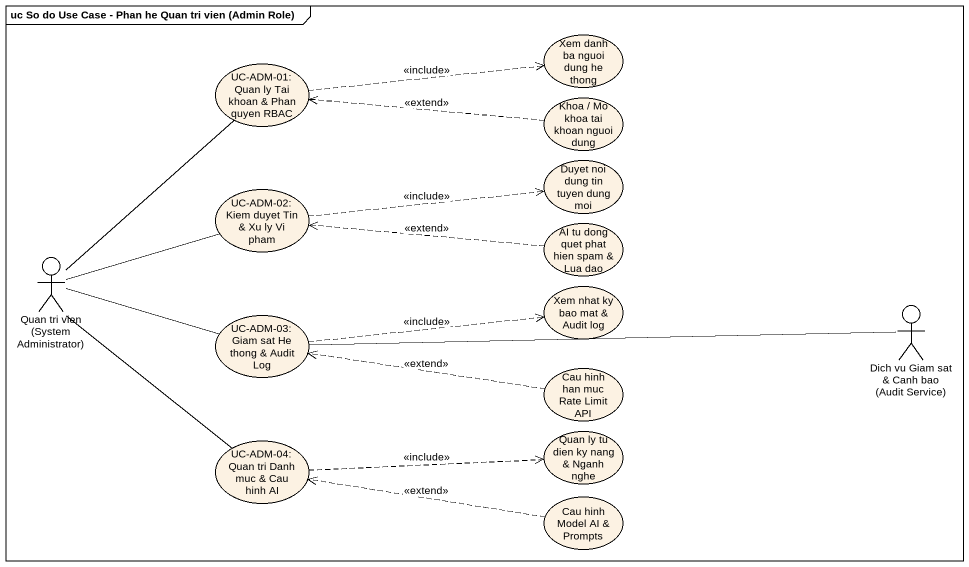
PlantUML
@startuml
mainframe uc So do Use Case - Phan he Quan tri vien (Admin Role)
usecase "UC-ADM-01: Quan ly Tai khoan & Phan quyen RBAC" as UC_ADM_01_Quan_ly_Tai_khoan
usecase "Xem danh ba nguoi dung he thong" as Xem_danh_ba_nguoi_dung_he
usecase "Khoa / Mo khoa tai khoan nguoi dung" as Khoa_Mo_khoa_tai_khoan
usecase "Duyet noi dung tin tuyen dung moi" as Duyet_noi_dung_tin_tuyen
usecase "UC-ADM-02: Kiem duyet Tin & Xu ly Vi pham" as UC_ADM_02_Kiem_duyet_Tin_Xu
usecase "AI tu dong quet phat hien spam & Lua dao" as AI_tu_dong_quet_phat_hien
actor "Quan tri vien (System Administrator)" as Quan_tri_vien_System
usecase "Xem nhat ky bao mat & Audit log" as Xem_nhat_ky_bao_mat_Audit
usecase "UC-ADM-03: Giam sat He thong & Audit Log" as UC_ADM_03_Giam_sat_He_thong
actor "Dich vu Giam sat & Canh bao (Audit Service)" as Dich_vu_Giam_sat_Canh_bao
usecase "Cau hinh han muc Rate Limit API" as Cau_hinh_han_muc_Rate_Limit
usecase "UC-ADM-04: Quan tri Danh muc & Cau hinh AI" as UC_ADM_04_Quan_tri_Danh_muc
usecase "Quan ly tu dien ky nang & Nganh nghe" as Quan_ly_tu_dien_ky_nang
usecase "Cau hinh Model AI & Prompts" as Cau_hinh_Model_AI_Prompts
UC_ADM_01_Quan_ly_Tai_khoan .right.> Xem_danh_ba_nguoi_dung_he : <<include>>
Khoa_Mo_khoa_tai_khoan .left.> UC_ADM_01_Quan_ly_Tai_khoan : <<extend>>
UC_ADM_02_Kiem_duyet_Tin_Xu .right.> Duyet_noi_dung_tin_tuyen : <<include>>
AI_tu_dong_quet_phat_hien .left.> UC_ADM_02_Kiem_duyet_Tin_Xu : <<extend>>
Quan_tri_vien_System -up- UC_ADM_01_Quan_ly_Tai_khoan
Quan_tri_vien_System -right- UC_ADM_02_Kiem_duyet_Tin_Xu
Quan_tri_vien_System -right- UC_ADM_03_Giam_sat_He_thong
Quan_tri_vien_System -- UC_ADM_04_Quan_tri_Danh_muc
UC_ADM_03_Giam_sat_He_thong .right.> Xem_nhat_ky_bao_mat_Audit : <<include>>
Dich_vu_Giam_sat_Canh_bao -left- UC_ADM_03_Giam_sat_He_thong
Cau_hinh_han_muc_Rate_Limit .left.> UC_ADM_03_Giam_sat_He_thong : <<extend>>
UC_ADM_04_Quan_tri_Danh_muc .right.> Quan_ly_tu_dien_ky_nang : <<include>>
Cau_hinh_Model_AI_Prompts .left.> UC_ADM_04_Quan_tri_Danh_muc : <<extend>>
@enduml
